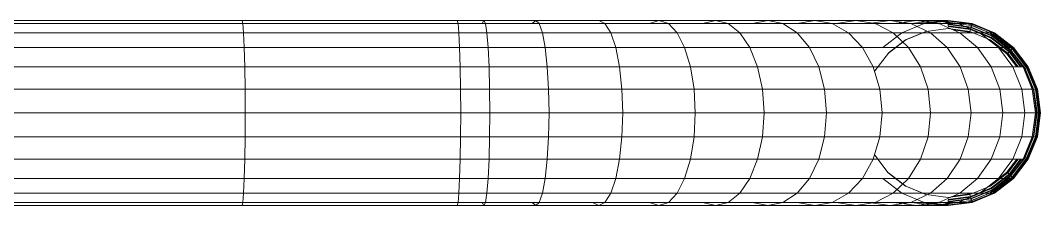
# Model space of a CAD drawing. Header units: inches. Extents: x -4110 to -1846, y 9754 to 12280.
# Drawn here: x -2998.008 to -2993.851, y 11924.187 to 11924.941 of the extents above; entities that cross this region are included whole.
import ezdxf

# ---------------------------------------------------------------- set-up
doc = ezdxf.new("R2010")
doc.units = ezdxf.units.IN
doc.header["$MEASUREMENT"] = 0
doc.layers.add('G-IMPT', color=8, linetype='Continuous', lineweight=9)
doc.layers.add('P-SANR-FIXT-1', color=250, linetype='Continuous', lineweight=9)

# ---------------------------------------------------------------- blocks, each defined once
blk = doc.blocks.new('Plbg-Sink Wall Mounted-UH - T11839_dwg-791503-ENLARGED FLOOR PLAN - BASEMENT')
at = {"layer": 'G-IMPT'}
for p, q in [((1.2954, 0.3769), (-1.2172, 0.3769)), ((1.2954, 0.3769), (2.1714, 0.3769)), ((1.2987, 0.3639), (1.2954, 0.3769)), ((2.2805, 0.3769), (2.1714, 0.3769)), ((2.1752, 0.3639), (2.1714, 0.3769)), ((2.2805, 0.3769), (2.2741, 0.3639)), ((2.4918, 0.3769), (2.2805, 0.3769)), ((2.2868, 0.3639), (2.2805, 0.3769)), ((2.4918, 0.3769), (2.4778, 0.3639)), ((2.7487, 0.3769), (2.4918, 0.3769)), ((2.5059, 0.3639), (2.4918, 0.3769)), ((2.7487, 0.3769), (2.994, 0.3769)), ((2.7739, 0.3639), (2.7487, 0.3769)), ((2.994, 0.3769), (2.9557, 0.3639)), ((3.2246, 0.3769), (2.994, 0.3769)), ((3.0323, 0.3639), (2.994, 0.3769)), ((3.2246, 0.3769), (3.1734, 0.3639)), ((3.2246, 0.3769), (3.4373, 0.3769)), ((3.2758, 0.3639), (3.2246, 0.3769)), ((3.4373, 0.3769), (3.3752, 0.3639)), ((3.6287, 0.3769), (3.4373, 0.3769)), ((3.4993, 0.3639), (3.4373, 0.3769)), ((3.6287, 0.3769), (3.5575, 0.3639)), ((3.6287, 0.3769), (3.7957, 0.3769)), ((3.6999, 0.3639), (3.6287, 0.3769)), ((3.7957, 0.3769), (3.7168, 0.3639)), ((3.935, 0.3769), (3.7957, 0.3769)), ((3.8747, 0.3639), (3.7957, 0.3769)), ((3.935, 0.3769), (3.8495, 0.3639)), ((3.935, 0.3769), (4.0433, 0.3769)), ((4.0205, 0.3639), (3.935, 0.3769)), ((4.0433, 0.3769), (3.9523, 0.3639)), ((4.1174, 0.3769), (4.0224, 0.3639)), ((4.1174, 0.3769), (4.0433, 0.3769)), ((4.1343, 0.3639), (4.0433, 0.3769)), ((4.1541, 0.3769), (4.0573, 0.3639)), ((4.1675, 0.3769), (4.0702, 0.3639)), ((4.172, 0.3769), (4.0745, 0.3639)), ((4.172, 0.3769), (4.0745, 0.3639)), ((4.172, 0.3769), (4.0745, 0.3639)), ((4.172, 0.3769), (4.0745, 0.3639)), ((4.172, 0.3769), (4.0745, 0.3639)), ((4.172, 0.3769), (4.0745, 0.3639)), ((4.172, 0.3769), (4.0745, 0.3639)), ((4.172, 0.3749), (4.0898, 0.3639)), ((4.1174, 0.3769), (4.1541, 0.3769)), ((4.2124, 0.3639), (4.1174, 0.3769)), ((4.1675, 0.3769), (4.1541, 0.3769)), ((4.2508, 0.3639), (4.1541, 0.3769)), ((4.1675, 0.3769), (4.172, 0.3769)), ((4.2648, 0.3639), (4.1675, 0.3769)), ((4.2695, 0.3639), (4.172, 0.3769)), ((4.2695, 0.3639), (4.172, 0.3769)), ((4.2695, 0.3639), (4.172, 0.3769)), ((4.2695, 0.3639), (4.172, 0.3769)), ((4.172, 0.3769), (4.172, 0.3733)), ((4.2695, 0.3639), (4.172, 0.3769)), ((4.2695, 0.3639), (4.172, 0.3769)), ((4.172, 0.3769), (4.172, 0.3749)), ((4.172, 0.3769), (4.172, 0.3624)), ((4.172, 0.3688), (4.172, 0.3749)), ((4.172, 0.3749), (4.269, 0.3619)), ((-1.2153, 0.3639), (1.2987, 0.3639)), ((1.3017, 0.3264), (1.2987, 0.3639)), ((1.2987, 0.3639), (2.1752, 0.3639)), ((2.2868, 0.3639), (2.1752, 0.3639)), ((2.1787, 0.3264), (2.1752, 0.3639)), ((2.2927, 0.3264), (2.2868, 0.3639)), ((2.5059, 0.3639), (2.2868, 0.3639)), ((2.519, 0.3264), (2.5059, 0.3639)), ((2.5059, 0.3639), (2.7739, 0.3639)), ((2.7975, 0.3264), (2.7739, 0.3639)), ((2.7739, 0.3639), (3.0323, 0.3639)), ((3.068, 0.3264), (3.0323, 0.3639)), ((3.0323, 0.3639), (3.2758, 0.3639)), ((3.3236, 0.3264), (3.2758, 0.3639)), ((3.2758, 0.3639), (3.4993, 0.3639)), ((3.5572, 0.3264), (3.4993, 0.3639)), ((3.4993, 0.3639), (3.6999, 0.3639)), ((3.7663, 0.3264), (3.6999, 0.3639)), ((3.6999, 0.3639), (3.8747, 0.3639)), ((3.9483, 0.3264), (3.8747, 0.3639)), ((3.8747, 0.3639), (4.0205, 0.3639)), ((4.0745, 0.3639), (3.9835, 0.3264)), ((4.1003, 0.3264), (4.0205, 0.3639)), ((4.0205, 0.3639), (4.1343, 0.3639)), ((4.172, 0.3733), (4.0745, 0.3639)), ((4.172, 0.3442), (4.083, 0.3323)), ((4.172, 0.3688), (4.1343, 0.3637)), ((4.2193, 0.3264), (4.1343, 0.3639)), ((4.1343, 0.3639), (4.2124, 0.3639)), ((4.2695, 0.3639), (4.172, 0.3733)), ((4.2695, 0.3639), (4.172, 0.3733)), ((4.172, 0.3733), (4.172, 0.3624)), ((4.2674, 0.356), (4.172, 0.3688)), ((4.172, 0.3688), (4.172, 0.3606)), ((4.2658, 0.3499), (4.172, 0.3624)), ((4.172, 0.3552), (4.172, 0.3624)), ((4.172, 0.3552), (4.172, 0.3624)), ((4.2658, 0.3499), (4.172, 0.3624)), ((4.2653, 0.3481), (4.172, 0.3606)), ((4.2639, 0.3429), (4.172, 0.3552)), ((4.2632, 0.3402), (4.172, 0.3524)), ((4.261, 0.3323), (4.172, 0.3442)), ((4.261, 0.3323), (4.182, 0.3429)), ((4.261, 0.3323), (4.182, 0.3429)), ((4.2598, 0.3319), (4.1843, 0.3419)), ((4.2598, 0.3319), (4.1843, 0.3419)), ((4.2598, 0.3319), (4.1843, 0.3419)), ((4.1929, 0.3381), (4.2591, 0.3293)), ((4.301, 0.3264), (4.2124, 0.3639)), ((4.2124, 0.3639), (4.2508, 0.3639)), ((4.3411, 0.3264), (4.2508, 0.3639)), ((4.2508, 0.3639), (4.2648, 0.3639)), ((4.261, 0.3323), (4.2632, 0.3402)), ((4.2653, 0.3481), (4.2632, 0.3402)), ((4.3482, 0.3052), (4.2632, 0.3402)), ((4.2658, 0.3499), (4.2639, 0.3429)), ((4.2639, 0.3429), (4.2658, 0.3499)), ((4.3496, 0.3076), (4.2639, 0.3429)), ((4.3556, 0.3264), (4.2648, 0.3639)), ((4.2648, 0.3639), (4.2695, 0.3639)), ((4.2674, 0.356), (4.2653, 0.3481)), ((4.3523, 0.3123), (4.2653, 0.3481)), ((4.2695, 0.3639), (4.2658, 0.3499)), ((4.2695, 0.3639), (4.2658, 0.3499)), ((4.3532, 0.3139), (4.2658, 0.3499)), ((4.3532, 0.3139), (4.2658, 0.3499)), ((4.2674, 0.356), (4.269, 0.3619)), ((4.3564, 0.3194), (4.2674, 0.356)), ((4.2695, 0.3639), (4.269, 0.3619)), ((4.3595, 0.3247), (4.269, 0.3619)), ((4.3605, 0.3264), (4.2695, 0.3639)), ((4.3605, 0.3264), (4.2695, 0.3639)), ((4.3605, 0.3264), (4.2695, 0.3639)), ((4.3605, 0.3264), (4.2695, 0.3639)), ((4.3605, 0.3264), (4.2695, 0.3639)), ((4.3605, 0.3264), (4.2695, 0.3639)), ((4.3605, 0.3264), (4.2695, 0.3639)), ((4.3587, 0.3233), (4.2695, 0.3639)), ((1.3017, 0.3264), (-1.2135, 0.3264)), ((1.3044, 0.2664), (1.3017, 0.3264)), ((1.3017, 0.3264), (2.1787, 0.3264)), ((2.2927, 0.3264), (2.1787, 0.3264)), ((2.1818, 0.2664), (2.1787, 0.3264)), ((2.2978, 0.2664), (2.2927, 0.3264)), ((2.519, 0.3264), (2.2927, 0.3264)), ((2.5303, 0.2664), (2.519, 0.3264)), ((2.7975, 0.3264), (2.519, 0.3264)), ((2.8177, 0.2664), (2.7975, 0.3264)), ((2.7975, 0.3264), (3.068, 0.3264)), ((3.0987, 0.2664), (3.068, 0.3264)), ((3.3236, 0.3264), (3.068, 0.3264)), ((3.3646, 0.2664), (3.3236, 0.3264)), ((3.3236, 0.3264), (3.5572, 0.3264)), ((3.6068, 0.2664), (3.5572, 0.3264)), ((3.7663, 0.3264), (3.5572, 0.3264)), ((3.8232, 0.2664), (3.7663, 0.3264)), ((3.7663, 0.3264), (3.9483, 0.3264)), ((3.9835, 0.3264), (3.9056, 0.2664)), ((3.9279, 0.243), (3.999, 0.2976)), ((3.9999, 0.2981), (3.9288, 0.2433)), ((4.0114, 0.2664), (3.9483, 0.3264)), ((4.1003, 0.3264), (3.9483, 0.3264)), ((3.999, 0.2976), (4.083, 0.3323)), ((3.999, 0.2976), (4.0819, 0.3319)), ((3.999, 0.2976), (3.9999, 0.2981)), ((4.083, 0.3323), (3.9999, 0.2981)), ((4.0819, 0.3319), (4.083, 0.3323)), ((4.1686, 0.2664), (4.1003, 0.3264)), ((4.1003, 0.3264), (4.2193, 0.3264)), ((4.292, 0.2664), (4.2193, 0.3264)), ((4.301, 0.3264), (4.2193, 0.3264)), ((4.2598, 0.3319), (4.2591, 0.3293)), ((4.2598, 0.3319), (4.261, 0.3323)), ((4.3441, 0.2981), (4.261, 0.3323)), ((4.3769, 0.2664), (4.301, 0.3264)), ((4.301, 0.3264), (4.3411, 0.3264)), ((4.4185, 0.2664), (4.3411, 0.3264)), ((4.3556, 0.3264), (4.3411, 0.3264)), ((4.3427, 0.2976), (4.4138, 0.243)), ((4.3427, 0.2976), (4.4138, 0.243)), ((4.3427, 0.2976), (4.4138, 0.243)), ((4.4153, 0.2433), (4.3441, 0.2981)), ((4.4153, 0.2433), (4.3441, 0.2981)), ((4.4153, 0.2433), (4.3441, 0.2981)), ((4.3523, 0.3123), (4.3482, 0.3052)), ((4.421, 0.249), (4.3482, 0.3052)), ((4.3496, 0.3076), (4.3532, 0.3139)), ((4.3496, 0.3076), (4.3532, 0.3139)), ((4.423, 0.251), (4.3496, 0.3076)), ((4.3564, 0.3194), (4.3523, 0.3123)), ((4.4268, 0.2548), (4.3523, 0.3123)), ((4.3605, 0.3264), (4.3532, 0.3139)), ((4.3587, 0.3233), (4.3532, 0.3139)), ((4.4281, 0.2561), (4.3532, 0.3139)), ((4.4281, 0.2561), (4.3532, 0.3139)), ((4.4334, 0.2664), (4.3556, 0.3264)), ((4.3556, 0.3264), (4.3605, 0.3264)), ((4.3564, 0.3194), (4.3595, 0.3247)), ((4.4326, 0.2606), (4.3564, 0.3194)), ((4.3605, 0.3264), (4.3587, 0.3233)), ((4.4384, 0.2664), (4.3587, 0.3233)), ((4.4384, 0.2664), (4.3587, 0.3233)), ((4.3605, 0.3264), (4.3595, 0.3247)), ((4.3595, 0.3247), (4.4369, 0.2649)), ((4.4384, 0.2664), (4.3605, 0.3264)), ((4.4384, 0.2664), (4.3605, 0.3264)), ((4.4384, 0.2664), (4.3605, 0.3264)), ((4.4384, 0.2664), (4.3605, 0.3264)), ((4.4384, 0.2664), (4.3605, 0.3264)), ((4.4384, 0.2664), (4.3605, 0.3264)), ((-1.212, 0.2664), (1.3044, 0.2664)), ((1.3064, 0.1885), (1.3044, 0.2664)), ((1.3044, 0.2664), (2.1818, 0.2664)), ((2.2978, 0.2664), (2.1818, 0.2664)), ((2.1841, 0.1885), (2.1818, 0.2664)), ((2.3017, 0.1885), (2.2978, 0.2664)), ((2.5303, 0.2664), (2.2978, 0.2664)), ((2.5389, 0.1885), (2.5303, 0.2664)), ((2.5303, 0.2664), (2.8177, 0.2664)), ((2.8333, 0.1885), (2.8177, 0.2664)), ((2.8177, 0.2664), (3.0987, 0.2664)), ((3.1223, 0.1885), (3.0987, 0.2664)), ((3.0987, 0.2664), (3.3646, 0.2664)), ((3.3961, 0.1885), (3.3646, 0.2664)), ((3.3646, 0.2664), (3.6068, 0.2664)), ((3.6451, 0.1885), (3.6068, 0.2664)), ((3.6068, 0.2664), (3.8232, 0.2664)), ((3.8671, 0.1885), (3.8232, 0.2664)), ((3.8232, 0.2664), (4.0114, 0.2664)), ((4.06, 0.1885), (4.0114, 0.2664)), ((4.0114, 0.2664), (4.1686, 0.2664)), ((4.2213, 0.1885), (4.1686, 0.2664)), ((4.1686, 0.2664), (4.292, 0.2664)), ((4.3481, 0.1885), (4.292, 0.2664)), ((4.292, 0.2664), (4.3769, 0.2664)), ((4.3769, 0.268), (4.4119, 0.2411)), ((4.4354, 0.1885), (4.3769, 0.2664)), ((4.3769, 0.2664), (4.4185, 0.2664)), ((4.4781, 0.1885), (4.4185, 0.2664)), ((4.4185, 0.2664), (4.4334, 0.2664)), ((4.4268, 0.2548), (4.421, 0.249)), ((4.4281, 0.2561), (4.423, 0.251)), ((4.423, 0.251), (4.4281, 0.2561)), ((4.4712, 0.1885), (4.423, 0.251)), ((4.4326, 0.2606), (4.4268, 0.2548)), ((4.4843, 0.1803), (4.4268, 0.2548)), ((4.4384, 0.2664), (4.4281, 0.2561)), ((4.4384, 0.2664), (4.4281, 0.2561)), ((4.4859, 0.1812), (4.4281, 0.2561)), ((4.4859, 0.1812), (4.4281, 0.2561)), ((4.4326, 0.2606), (4.4369, 0.2649)), ((4.4914, 0.1844), (4.4326, 0.2606)), ((4.4934, 0.1885), (4.4334, 0.2664)), ((4.4334, 0.2664), (4.4384, 0.2664)), ((4.4384, 0.2664), (4.4369, 0.2649)), ((4.4967, 0.1874), (4.4369, 0.2649)), ((4.4984, 0.1885), (4.4384, 0.2664)), ((4.4984, 0.1885), (4.4384, 0.2664)), ((4.4984, 0.1885), (4.4384, 0.2664)), ((4.4984, 0.1885), (4.4384, 0.2664)), ((4.4984, 0.1885), (4.4384, 0.2664)), ((4.4984, 0.1885), (4.4384, 0.2664)), ((4.4984, 0.1885), (4.4384, 0.2664)), ((4.4953, 0.1867), (4.4384, 0.2664)), ((3.9288, 0.2433), (3.8739, 0.1721)), ((4.4138, 0.243), (4.4119, 0.2411)), ((4.4119, 0.2411), (4.4523, 0.1885)), ((4.4138, 0.243), (4.4153, 0.2433)), ((4.4138, 0.243), (4.4557, 0.1885)), ((4.4138, 0.243), (4.4557, 0.1885)), ((4.4138, 0.243), (4.4557, 0.1885)), ((4.4153, 0.2433), (4.421, 0.249)), ((4.4575, 0.1885), (4.4153, 0.2433)), ((4.4575, 0.1885), (4.4153, 0.2433)), ((4.4575, 0.1885), (4.4153, 0.2433)), ((4.4677, 0.1885), (4.421, 0.249)), ((1.3064, 0.1885), (-1.2109, 0.1885)), ((1.3077, 0.0975), (1.3064, 0.1885)), ((1.3064, 0.1885), (2.1841, 0.1885)), ((2.3017, 0.1885), (2.1841, 0.1885)), ((2.1855, 0.0975), (2.1841, 0.1885)), ((2.3042, 0.0975), (2.3017, 0.1885)), ((2.5389, 0.1885), (2.3017, 0.1885)), ((2.5444, 0.0975), (2.5389, 0.1885)), ((2.8333, 0.1885), (2.5389, 0.1885)), ((2.843, 0.0975), (2.8333, 0.1885)), ((2.8333, 0.1885), (3.1223, 0.1885)), ((3.137, 0.0975), (3.1223, 0.1885)), ((3.3961, 0.1885), (3.1223, 0.1885)), ((3.4158, 0.0975), (3.3961, 0.1885)), ((3.3961, 0.1885), (3.6451, 0.1885)), ((3.6689, 0.0975), (3.6451, 0.1885)), ((3.8671, 0.1885), (3.6451, 0.1885)), ((3.8944, 0.0975), (3.8671, 0.1885)), ((3.8671, 0.1885), (4.06, 0.1885)), ((4.0903, 0.0975), (4.06, 0.1885)), ((4.2213, 0.1885), (4.06, 0.1885)), ((4.2541, 0.0975), (4.2213, 0.1885)), ((4.2213, 0.1885), (4.3481, 0.1885)), ((4.3831, 0.0975), (4.3481, 0.1885)), ((4.4354, 0.1885), (4.3481, 0.1885)), ((4.4719, 0.0975), (4.4354, 0.1885)), ((4.4354, 0.1885), (4.4781, 0.1885)), ((4.5152, 0.0975), (4.4781, 0.1885)), ((4.5201, 0.0933), (4.4843, 0.1803)), ((4.4984, 0.1885), (4.4859, 0.1812)), ((4.4953, 0.1867), (4.4859, 0.1812)), ((4.5219, 0.0937), (4.4859, 0.1812)), ((4.5219, 0.0937), (4.4859, 0.1812)), ((4.4914, 0.1844), (4.4967, 0.1874)), ((4.528, 0.0954), (4.4914, 0.1844)), ((4.5307, 0.0975), (4.4934, 0.1885)), ((4.4934, 0.1885), (4.4984, 0.1885)), ((4.4984, 0.1885), (4.4953, 0.1867)), ((4.5359, 0.0975), (4.4953, 0.1867)), ((4.5359, 0.0975), (4.4953, 0.1867)), ((4.4984, 0.1885), (4.4967, 0.1874)), ((4.4967, 0.1874), (4.5339, 0.097)), ((4.5359, 0.0975), (4.4984, 0.1885)), ((4.5359, 0.0975), (4.4984, 0.1885)), ((4.5359, 0.0975), (4.4984, 0.1885)), ((4.5359, 0.0975), (4.4984, 0.1885)), ((4.5359, 0.0975), (4.4984, 0.1885)), ((4.5359, 0.0975), (4.4984, 0.1885)), ((-1.2101, 0.0975), (1.3077, 0.0975)), ((1.3081, 0), (1.3077, 0.0975)), ((1.3077, 0.0975), (2.1855, 0.0975)), ((2.3042, 0.0975), (2.1855, 0.0975)), ((2.1861, 0), (2.1855, 0.0975)), ((2.305, 0), (2.3042, 0.0975)), ((2.5444, 0.0975), (2.3042, 0.0975)), ((2.5462, 0), (2.5444, 0.0975)), ((2.5444, 0.0975), (2.843, 0.0975)), ((2.8464, 0), (2.843, 0.0975)), ((2.843, 0.0975), (3.137, 0.0975)), ((3.1421, 0), (3.137, 0.0975)), ((3.137, 0.0975), (3.4158, 0.0975)), ((3.4226, 0), (3.4158, 0.0975)), ((3.4158, 0.0975), (3.6689, 0.0975)), ((3.6772, 0), (3.6689, 0.0975)), ((3.6689, 0.0975), (3.8944, 0.0975)), ((3.9039, 0), (3.8944, 0.0975)), ((3.8944, 0.0975), (4.0903, 0.0975)), ((4.1009, 0), (4.0903, 0.0975)), ((4.0903, 0.0975), (4.2541, 0.0975)), ((4.2656, 0), (4.2541, 0.0975)), ((4.2541, 0.0975), (4.3831, 0.0975)), ((4.3953, 0), (4.3831, 0.0975)), ((4.3831, 0.0975), (4.4719, 0.0975)), ((4.4846, 0), (4.4719, 0.0975)), ((4.4719, 0.0975), (4.5152, 0.0975)), ((4.5282, 0), (4.5152, 0.0975)), ((4.5326, 0), (4.5201, 0.0933)), ((4.5359, 0.0975), (4.5219, 0.0937)), ((4.5359, 0.0975), (4.5219, 0.0937)), ((4.5345, 0), (4.5219, 0.0937)), ((4.5345, 0), (4.5219, 0.0937)), ((4.528, 0.0954), (4.5339, 0.097)), ((4.5408, 0), (4.528, 0.0954)), ((4.5438, 0), (4.5307, 0.0975)), ((4.5307, 0.0975), (4.5359, 0.0975)), ((4.5359, 0.0975), (4.5339, 0.097)), ((4.5469, 0), (4.5339, 0.097)), ((4.5489, 0), (4.5359, 0.0975)), ((4.5489, 0), (4.5359, 0.0975)), ((4.5489, 0), (4.5359, 0.0975)), ((4.5489, 0), (4.5359, 0.0975)), ((4.5489, 0), (4.5359, 0.0975)), ((4.5489, 0), (4.5359, 0.0975)), ((4.5489, 0), (4.5359, 0.0975)), ((4.5453, 0), (4.5359, 0.0975)), ((1.3081, 0), (-1.2099, 0)), ((1.3077, -0.0975), (1.3081, 0)), ((1.3081, 0), (2.1861, 0)), ((2.1855, -0.0975), (2.1861, 0)), ((2.305, 0), (2.1861, 0)), ((2.3042, -0.0975), (2.305, 0)), ((2.5462, 0), (2.305, 0)), ((2.5444, -0.0975), (2.5462, 0)), ((2.8464, 0), (2.5462, 0)), ((2.843, -0.0975), (2.8464, 0)), ((2.8464, 0), (3.1421, 0)), ((3.137, -0.0975), (3.1421, 0)), ((3.4226, 0), (3.1421, 0)), ((3.4158, -0.0975), (3.4226, 0)), ((3.4226, 0), (3.6772, 0)), ((3.6689, -0.0975), (3.6772, 0)), ((3.9039, 0), (3.6772, 0)), ((3.8944, -0.0975), (3.9039, 0)), ((3.9039, 0), (4.1009, 0)), ((4.0903, -0.0975), (4.1009, 0)), ((4.2656, 0), (4.1009, 0)), ((4.2541, -0.0975), (4.2656, 0)), ((4.2656, 0), (4.3953, 0)), ((4.3831, -0.0975), (4.3953, 0)), ((4.4846, 0), (4.3953, 0)), ((4.4719, -0.0975), (4.4846, 0)), ((4.4846, 0), (4.5282, 0)), ((4.5152, -0.0975), (4.5282, 0)), ((4.5201, -0.0933), (4.5326, 0)), ((4.5219, -0.0938), (4.5345, 0)), ((4.5219, -0.0938), (4.5345, 0)), ((4.5272, 0), (4.5345, 0)), ((4.5272, 0), (4.5345, 0)), ((4.528, -0.0954), (4.5408, 0)), ((4.5438, 0), (4.5282, 0)), ((4.5307, -0.0975), (4.5438, 0)), ((4.5408, 0), (4.5326, 0)), ((4.5469, 0), (4.5339, -0.097)), ((4.5453, 0), (4.5345, 0)), ((4.5489, 0), (4.5345, 0)), ((4.5359, -0.0975), (4.5489, 0)), ((4.5359, -0.0975), (4.5489, 0)), ((4.5359, -0.0975), (4.5453, 0)), ((4.5359, -0.0975), (4.5489, 0)), ((4.5359, -0.0975), (4.5453, 0)), ((4.5359, -0.0975), (4.5489, 0)), ((4.5359, -0.0975), (4.5489, 0)), ((4.5359, -0.0975), (4.5489, 0)), ((4.5408, 0), (4.5469, 0)), ((4.5438, 0), (4.5489, 0)), ((4.5489, 0), (4.5453, 0)), ((4.5489, 0), (4.5469, 0)), ((-1.2101, -0.0975), (1.3077, -0.0975)), ((1.3064, -0.1885), (1.3077, -0.0975)), ((1.3077, -0.0975), (2.1855, -0.0975)), ((2.1841, -0.1885), (2.1855, -0.0975)), ((2.3042, -0.0975), (2.1855, -0.0975)), ((2.3017, -0.1885), (2.3042, -0.0975)), ((2.5444, -0.0975), (2.3042, -0.0975)), ((2.5389, -0.1885), (2.5444, -0.0975)), ((2.5444, -0.0975), (2.843, -0.0975)), ((2.8333, -0.1885), (2.843, -0.0975)), ((2.843, -0.0975), (3.137, -0.0975)), ((3.1223, -0.1885), (3.137, -0.0975)), ((3.137, -0.0975), (3.4158, -0.0975)), ((3.3961, -0.1885), (3.4158, -0.0975)), ((3.4158, -0.0975), (3.6689, -0.0975)), ((3.6451, -0.1885), (3.6689, -0.0975)), ((3.6689, -0.0975), (3.8944, -0.0975)), ((3.8671, -0.1885), (3.8944, -0.0975)), ((3.8944, -0.0975), (4.0903, -0.0975)), ((4.06, -0.1885), (4.0903, -0.0975)), ((4.0903, -0.0975), (4.2541, -0.0975)), ((4.2213, -0.1885), (4.2541, -0.0975)), ((4.2541, -0.0975), (4.3831, -0.0975)), ((4.3481, -0.1885), (4.3831, -0.0975)), ((4.3831, -0.0975), (4.4719, -0.0975)), ((4.4354, -0.1885), (4.4719, -0.0975)), ((4.4719, -0.0975), (4.5152, -0.0975)), ((4.4781, -0.1885), (4.5152, -0.0975)), ((4.4843, -0.1803), (4.5201, -0.0933)), ((4.4859, -0.1812), (4.5219, -0.0938)), ((4.4859, -0.1812), (4.5219, -0.0938)), ((4.4914, -0.1844), (4.528, -0.0954)), ((4.4934, -0.1885), (4.5307, -0.0975)), ((4.4953, -0.1867), (4.5359, -0.0975)), ((4.4967, -0.1874), (4.5339, -0.097)), ((4.4984, -0.1885), (4.5359, -0.0975)), ((4.4984, -0.1885), (4.5359, -0.0975)), ((4.4984, -0.1885), (4.5359, -0.0975)), ((4.4984, -0.1885), (4.5359, -0.0975)), ((4.4984, -0.1885), (4.5359, -0.0975)), ((4.4984, -0.1885), (4.5359, -0.0975)), ((4.4984, -0.1885), (4.5359, -0.0975)), ((4.5359, -0.0975), (4.5219, -0.0938)), ((4.5359, -0.0975), (4.5219, -0.0938)), ((4.528, -0.0954), (4.5339, -0.097)), ((4.5307, -0.0975), (4.5359, -0.0975)), ((4.5359, -0.0975), (4.5339, -0.097)), ((1.3064, -0.1885), (-1.2109, -0.1885)), ((1.3044, -0.2664), (1.3064, -0.1885)), ((1.3064, -0.1885), (2.1841, -0.1885)), ((2.1818, -0.2664), (2.1841, -0.1885)), ((2.3017, -0.1885), (2.1841, -0.1885)), ((2.2978, -0.2664), (2.3017, -0.1885)), ((2.5389, -0.1885), (2.3017, -0.1885)), ((2.5303, -0.2664), (2.5389, -0.1885)), ((2.8333, -0.1885), (2.5389, -0.1885)), ((2.8177, -0.2664), (2.8333, -0.1885)), ((2.8333, -0.1885), (3.1223, -0.1885)), ((3.0987, -0.2664), (3.1223, -0.1885)), ((3.3961, -0.1885), (3.1223, -0.1885)), ((3.3646, -0.2664), (3.3961, -0.1885)), ((3.3961, -0.1885), (3.6451, -0.1885)), ((3.6068, -0.2664), (3.6451, -0.1885)), ((3.8671, -0.1885), (3.6451, -0.1885)), ((3.8232, -0.2664), (3.8671, -0.1885)), ((3.8671, -0.1885), (4.06, -0.1885)), ((3.9279, -0.243), (3.8733, -0.1718)), ((4.0114, -0.2664), (4.06, -0.1885)), ((4.2213, -0.1885), (4.06, -0.1885)), ((4.1686, -0.2664), (4.2213, -0.1885)), ((4.2213, -0.1885), (4.3481, -0.1885)), ((4.292, -0.2664), (4.3481, -0.1885)), ((4.4354, -0.1885), (4.3481, -0.1885)), ((4.3769, -0.2664), (4.4354, -0.1885)), ((4.4523, -0.1885), (4.4119, -0.2411)), ((4.4557, -0.1885), (4.4138, -0.243)), ((4.4557, -0.1885), (4.4138, -0.243)), ((4.4557, -0.1885), (4.4138, -0.243)), ((4.4153, -0.2433), (4.4575, -0.1885)), ((4.4153, -0.2433), (4.4575, -0.1885)), ((4.4153, -0.2433), (4.4575, -0.1885)), ((4.4185, -0.2664), (4.4781, -0.1885)), ((4.421, -0.249), (4.4677, -0.1885)), ((4.423, -0.251), (4.4712, -0.1885)), ((4.4268, -0.2548), (4.4843, -0.1803)), ((4.4281, -0.2561), (4.4859, -0.1812)), ((4.4281, -0.2561), (4.4859, -0.1812)), ((4.4326, -0.2606), (4.4914, -0.1844)), ((4.4334, -0.2664), (4.4934, -0.1885)), ((4.4354, -0.1885), (4.4781, -0.1885)), ((4.4967, -0.1874), (4.4369, -0.2649)), ((4.4384, -0.2664), (4.4953, -0.1867)), ((4.4384, -0.2664), (4.4953, -0.1867)), ((4.4384, -0.2664), (4.4984, -0.1885)), ((4.4384, -0.2664), (4.4984, -0.1885)), ((4.4384, -0.2664), (4.4984, -0.1885)), ((4.4384, -0.2664), (4.4984, -0.1885)), ((4.4384, -0.2664), (4.4984, -0.1885)), ((4.4384, -0.2664), (4.4984, -0.1885)), ((4.4953, -0.1867), (4.4859, -0.1812)), ((4.4984, -0.1885), (4.4859, -0.1812)), ((4.4914, -0.1844), (4.4967, -0.1874)), ((4.4934, -0.1885), (4.4984, -0.1885)), ((4.4984, -0.1885), (4.4953, -0.1867)), ((4.4984, -0.1885), (4.4967, -0.1874)), ((3.999, -0.2976), (3.9279, -0.243)), ((3.9288, -0.2433), (3.9999, -0.2981)), ((4.4138, -0.243), (4.3427, -0.2976)), ((4.4138, -0.243), (4.3427, -0.2976)), ((4.4138, -0.243), (4.3427, -0.2976)), ((4.3441, -0.2981), (4.4153, -0.2433)), ((4.3441, -0.2981), (4.4153, -0.2433)), ((4.3441, -0.2981), (4.4153, -0.2433)), ((4.3441, -0.2981), (4.4153, -0.2433)), ((4.3441, -0.2981), (4.4153, -0.2433)), ((4.3482, -0.3052), (4.421, -0.249)), ((4.4119, -0.2411), (4.3769, -0.268)), ((4.4138, -0.243), (4.4119, -0.2411)), ((4.4138, -0.243), (4.4153, -0.2433)), ((4.4153, -0.2433), (4.421, -0.249)), ((4.4268, -0.2548), (4.421, -0.249)), ((-1.212, -0.2664), (1.3044, -0.2664)), ((1.3017, -0.3264), (1.3044, -0.2664)), ((1.3044, -0.2664), (2.1818, -0.2664)), ((2.1787, -0.3264), (2.1818, -0.2664)), ((2.2978, -0.2664), (2.1818, -0.2664)), ((2.2927, -0.3264), (2.2978, -0.2664)), ((2.5303, -0.2664), (2.2978, -0.2664)), ((2.519, -0.3264), (2.5303, -0.2664)), ((2.5303, -0.2664), (2.8177, -0.2664)), ((2.7975, -0.3264), (2.8177, -0.2664)), ((2.8177, -0.2664), (3.0987, -0.2664)), ((3.068, -0.3264), (3.0987, -0.2664)), ((3.0987, -0.2664), (3.3646, -0.2664)), ((3.3236, -0.3264), (3.3646, -0.2664)), ((3.3646, -0.2664), (3.6068, -0.2664)), ((3.5572, -0.3264), (3.6068, -0.2664)), ((3.6068, -0.2664), (3.8232, -0.2664)), ((3.7663, -0.3264), (3.8232, -0.2664)), ((3.8232, -0.2664), (4.0114, -0.2664)), ((3.9056, -0.2664), (3.9835, -0.3264)), ((3.9483, -0.3264), (4.0114, -0.2664)), ((4.0114, -0.2664), (4.1686, -0.2664)), ((4.1003, -0.3264), (4.1686, -0.2664)), ((4.1686, -0.2664), (4.292, -0.2664)), ((4.2193, -0.3264), (4.292, -0.2664)), ((4.292, -0.2664), (4.3769, -0.2664)), ((4.301, -0.3264), (4.3769, -0.2664)), ((4.3411, -0.3264), (4.4185, -0.2664)), ((4.3496, -0.3076), (4.423, -0.251)), ((4.3523, -0.3123), (4.4268, -0.2548)), ((4.3532, -0.3139), (4.4281, -0.2561)), ((4.3532, -0.3139), (4.4281, -0.2561)), ((4.3556, -0.3264), (4.4334, -0.2664)), ((4.3564, -0.3194), (4.4326, -0.2606)), ((4.3587, -0.3233), (4.4384, -0.2664)), ((4.3595, -0.3247), (4.4369, -0.2649)), ((4.3605, -0.3264), (4.4384, -0.2664)), ((4.3605, -0.3264), (4.4384, -0.2664)), ((4.3605, -0.3264), (4.4384, -0.2664)), ((4.3605, -0.3264), (4.4384, -0.2664)), ((4.3605, -0.3264), (4.4384, -0.2664)), ((4.3605, -0.3264), (4.4384, -0.2664)), ((4.3605, -0.3264), (4.4384, -0.2664)), ((4.3769, -0.2664), (4.4185, -0.2664)), ((4.4185, -0.2664), (4.4334, -0.2664)), ((4.4281, -0.2561), (4.423, -0.251)), ((4.423, -0.251), (4.4281, -0.2561)), ((4.4326, -0.2606), (4.4268, -0.2548)), ((4.4384, -0.2664), (4.4281, -0.2561)), ((4.4384, -0.2664), (4.4281, -0.2561)), ((4.4326, -0.2606), (4.4369, -0.2649)), ((4.4334, -0.2664), (4.4384, -0.2664)), ((4.4384, -0.2664), (4.4369, -0.2649)), ((1.3017, -0.3264), (-1.2135, -0.3264)), ((1.2987, -0.3639), (1.3017, -0.3264)), ((1.3017, -0.3264), (2.1787, -0.3264)), ((2.1752, -0.3639), (2.1787, -0.3264)), ((2.2927, -0.3264), (2.1787, -0.3264)), ((2.2868, -0.3639), (2.2927, -0.3264)), ((2.519, -0.3264), (2.2927, -0.3264)), ((2.5059, -0.3639), (2.519, -0.3264)), ((2.7975, -0.3264), (2.519, -0.3264)), ((2.7739, -0.3639), (2.7975, -0.3264)), ((2.7975, -0.3264), (3.068, -0.3264)), ((3.0323, -0.3639), (3.068, -0.3264)), ((3.3236, -0.3264), (3.068, -0.3264)), ((3.2758, -0.3639), (3.3236, -0.3264)), ((3.3236, -0.3264), (3.5572, -0.3264)), ((3.4993, -0.3639), (3.5572, -0.3264)), ((3.7663, -0.3264), (3.5572, -0.3264)), ((3.6999, -0.3639), (3.7663, -0.3264)), ((3.7663, -0.3264), (3.9483, -0.3264)), ((3.8747, -0.3639), (3.9483, -0.3264)), ((4.1003, -0.3264), (3.9483, -0.3264)), ((3.9835, -0.3264), (4.0745, -0.3639)), ((3.999, -0.2976), (3.9999, -0.2981)), ((4.0819, -0.3319), (3.9999, -0.2981)), ((3.9999, -0.2981), (4.083, -0.3323)), ((4.0205, -0.3639), (4.1003, -0.3264)), ((4.0819, -0.3319), (4.083, -0.3323)), ((4.083, -0.3323), (4.172, -0.3442)), ((4.1003, -0.3264), (4.2193, -0.3264)), ((4.1343, -0.3639), (4.2193, -0.3264)), ((4.172, -0.3442), (4.261, -0.3323)), ((4.182, -0.3429), (4.261, -0.3323)), ((4.182, -0.3429), (4.261, -0.3323)), ((4.2598, -0.3319), (4.1843, -0.3419)), ((4.2598, -0.3319), (4.1843, -0.3419)), ((4.2598, -0.3319), (4.1843, -0.3419)), ((4.2591, -0.3293), (4.1929, -0.3381)), ((4.2124, -0.3639), (4.301, -0.3264)), ((4.301, -0.3264), (4.2193, -0.3264)), ((4.2508, -0.3639), (4.3411, -0.3264)), ((4.2598, -0.3319), (4.2591, -0.3293)), ((4.2598, -0.3319), (4.261, -0.3323)), ((4.3441, -0.2981), (4.261, -0.3323)), ((4.261, -0.3323), (4.3441, -0.2981)), ((4.261, -0.3323), (4.2632, -0.3402)), ((4.2632, -0.3402), (4.3482, -0.3052)), ((4.2639, -0.3429), (4.3496, -0.3076)), ((4.2648, -0.3639), (4.3556, -0.3264)), ((4.2653, -0.3481), (4.3523, -0.3123)), ((4.2658, -0.3499), (4.3532, -0.3139)), ((4.2658, -0.3499), (4.3532, -0.3139)), ((4.2674, -0.356), (4.3564, -0.3194)), ((4.3595, -0.3247), (4.269, -0.3619)), ((4.2695, -0.3639), (4.3587, -0.3233)), ((4.2695, -0.3639), (4.3587, -0.3233)), ((4.2695, -0.3639), (4.3605, -0.3264)), ((4.2695, -0.3639), (4.3605, -0.3264)), ((4.2695, -0.3639), (4.3605, -0.3264)), ((4.2695, -0.3639), (4.3605, -0.3264)), ((4.2695, -0.3639), (4.3605, -0.3264)), ((4.2695, -0.3639), (4.3605, -0.3264)), ((4.301, -0.3264), (4.3411, -0.3264)), ((4.3556, -0.3264), (4.3411, -0.3264)), ((4.3523, -0.3123), (4.3482, -0.3052)), ((4.3496, -0.3076), (4.3532, -0.3139)), ((4.3496, -0.3076), (4.3532, -0.3139)), ((4.3564, -0.3194), (4.3523, -0.3123)), ((4.3587, -0.3233), (4.3532, -0.3139)), ((4.3605, -0.3264), (4.3532, -0.3139)), ((4.3556, -0.3264), (4.3605, -0.3264)), ((4.3564, -0.3194), (4.3595, -0.3247)), ((4.3605, -0.3264), (4.3587, -0.3233)), ((4.3605, -0.3264), (4.3595, -0.3247)), ((-1.2153, -0.3639), (1.2987, -0.3639)), ((1.2954, -0.3769), (1.2987, -0.3639)), ((1.2987, -0.3639), (2.1752, -0.3639)), ((2.1714, -0.3769), (2.1752, -0.3639)), ((2.2868, -0.3639), (2.1752, -0.3639)), ((2.2741, -0.3639), (2.2805, -0.3769)), ((2.2805, -0.3769), (2.2868, -0.3639)), ((2.5059, -0.3639), (2.2868, -0.3639)), ((2.4778, -0.3639), (2.4918, -0.3769)), ((2.4918, -0.3769), (2.5059, -0.3639)), ((2.5059, -0.3639), (2.7739, -0.3639)), ((2.7234, -0.3639), (2.7487, -0.3769)), ((2.7487, -0.3769), (2.7739, -0.3639)), ((2.7739, -0.3639), (3.0323, -0.3639)), ((2.9557, -0.3639), (2.994, -0.3769)), ((2.994, -0.3769), (3.0323, -0.3639)), ((3.0323, -0.3639), (3.2758, -0.3639)), ((3.1734, -0.3639), (3.2246, -0.3769)), ((3.2246, -0.3769), (3.2758, -0.3639)), ((3.2758, -0.3639), (3.4993, -0.3639)), ((3.3752, -0.3639), (3.4373, -0.3769)), ((3.4373, -0.3769), (3.4993, -0.3639)), ((3.4993, -0.3639), (3.6999, -0.3639)), ((3.5575, -0.3639), (3.6287, -0.3769)), ((3.6287, -0.3769), (3.6999, -0.3639)), ((3.6999, -0.3639), (3.8747, -0.3639)), ((3.7168, -0.3639), (3.7957, -0.3769)), ((3.7957, -0.3769), (3.8747, -0.3639)), ((3.8495, -0.3639), (3.935, -0.3769)), ((3.8747, -0.3639), (4.0205, -0.3639)), ((3.935, -0.3769), (4.0205, -0.3639)), ((3.9523, -0.3639), (4.0433, -0.3769)), ((4.0205, -0.3639), (4.1343, -0.3639)), ((4.0224, -0.3639), (4.1174, -0.3769)), ((4.0433, -0.3769), (4.1343, -0.3639)), ((4.0573, -0.3639), (4.1541, -0.3769)), ((4.0702, -0.3639), (4.1675, -0.3769)), ((4.0745, -0.3639), (4.172, -0.3769)), ((4.0745, -0.3639), (4.172, -0.3769)), ((4.0745, -0.3639), (4.172, -0.3733)), ((4.0745, -0.3639), (4.172, -0.3769)), ((4.0745, -0.3639), (4.172, -0.3733)), ((4.0745, -0.3639), (4.172, -0.3769)), ((4.0745, -0.3639), (4.172, -0.3769)), ((4.0745, -0.3639), (4.172, -0.3769)), ((4.172, -0.3749), (4.0898, -0.3639)), ((4.1174, -0.3769), (4.2124, -0.3639)), ((4.1343, -0.3637), (4.172, -0.3688)), ((4.1343, -0.3639), (4.2124, -0.3639)), ((4.1541, -0.3769), (4.2508, -0.3639)), ((4.1675, -0.3769), (4.2648, -0.3639)), ((4.172, -0.3524), (4.2632, -0.3402)), ((4.172, -0.3552), (4.2639, -0.3429)), ((4.172, -0.3606), (4.2653, -0.3481)), ((4.172, -0.3624), (4.2658, -0.3499)), ((4.172, -0.3624), (4.2658, -0.3499)), ((4.172, -0.3552), (4.172, -0.3624)), ((4.172, -0.3552), (4.172, -0.3624)), ((4.172, -0.3688), (4.2674, -0.356)), ((4.172, -0.3688), (4.172, -0.3606)), ((4.172, -0.3749), (4.269, -0.3619)), ((4.172, -0.3733), (4.172, -0.3624)), ((4.172, -0.3769), (4.172, -0.3624)), ((4.172, -0.3769), (4.2695, -0.3639)), ((4.172, -0.3769), (4.2695, -0.3639)), ((4.172, -0.3769), (4.2695, -0.3639)), ((4.172, -0.3769), (4.2695, -0.3639)), ((4.172, -0.3769), (4.2695, -0.3639)), ((4.172, -0.3769), (4.2695, -0.3639)), ((4.172, -0.3769), (4.2695, -0.3639)), ((4.172, -0.3733), (4.2695, -0.3639)), ((4.172, -0.3688), (4.172, -0.3749)), ((4.172, -0.3769), (4.172, -0.3733)), ((4.2124, -0.3639), (4.2508, -0.3639)), ((4.2508, -0.3639), (4.2648, -0.3639)), ((4.2653, -0.3481), (4.2632, -0.3402)), ((4.2658, -0.3499), (4.2639, -0.3429)), ((4.2639, -0.3429), (4.2658, -0.3499)), ((4.2648, -0.3639), (4.2695, -0.3639)), ((4.2674, -0.356), (4.2653, -0.3481)), ((4.2695, -0.3639), (4.2658, -0.3499)), ((4.2695, -0.3639), (4.2658, -0.3499)), ((4.2674, -0.356), (4.269, -0.3619)), ((4.2695, -0.3639), (4.269, -0.3619)), ((1.2954, -0.3769), (-1.2172, -0.3769)), ((1.2954, -0.3769), (2.1714, -0.3769)), ((2.2805, -0.3769), (2.1714, -0.3769)), ((2.4918, -0.3769), (2.2805, -0.3769)), ((2.7487, -0.3769), (2.4918, -0.3769)), ((2.7487, -0.3769), (2.994, -0.3769)), ((3.2246, -0.3769), (2.994, -0.3769)), ((3.2246, -0.3769), (3.4373, -0.3769)), ((3.6287, -0.3769), (3.4373, -0.3769)), ((3.6287, -0.3769), (3.7957, -0.3769)), ((3.935, -0.3769), (3.7957, -0.3769)), ((3.935, -0.3769), (4.0433, -0.3769)), ((4.1174, -0.3769), (4.0433, -0.3769)), ((4.1174, -0.3769), (4.1541, -0.3769)), ((4.1675, -0.3769), (4.1541, -0.3769)), ((4.1675, -0.3769), (4.172, -0.3769)), ((4.172, -0.3769), (4.172, -0.3749))]:
    blk.add_line(p, q, dxfattribs=at)
blk = doc.blocks.new('Plbg-Sink Wall Mounted-UH - Sink-403447-ENLARGED FLOOR PLAN - BASEMENT')
at = {"rotation": 270.0000000000001}
blk.add_blockref('Plbg-Sink Wall Mounted-UH - T11839_dwg-791503-ENLARGED FLOOR PLAN - BASEMENT', (0, -5.2989), dxfattribs=at)

msp = doc.modelspace()

# ---------------------------------------------------------------- block references
at = {"layer": 'P-SANR-FIXT-1', "rotation": 89.99999999999855}
msp.add_blockref('Plbg-Sink Wall Mounted-UH - Sink-403447-ENLARGED FLOOR PLAN - BASEMENT', (-3003.6987, 11924.5644), dxfattribs=at)

doc.saveas('drawing.dxf')
